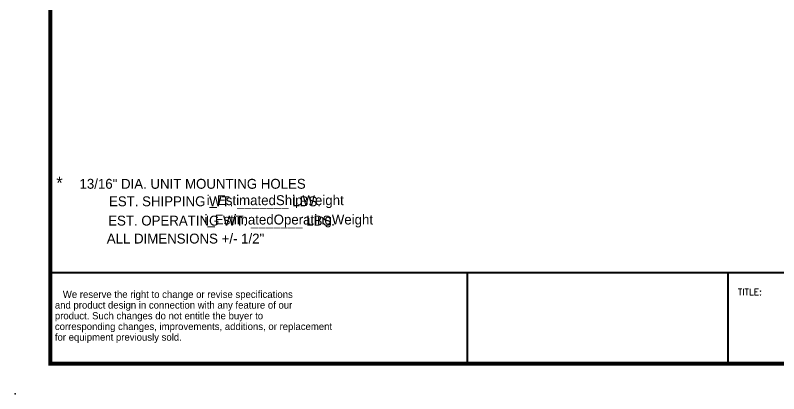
# Model space of a CAD drawing. Extents: x 6 to 271, y -23 to 146.
# Drawn here: x 5.6 to 122.8, y -22.9 to 35.3 of the extents above; entities that cross this region are included whole.
import ezdxf
from ezdxf.enums import TextEntityAlignment as Align

# ---------------------------------------------------------------- set-up
doc = ezdxf.new("R2010")
doc.units = 0
doc.header["$MEASUREMENT"] = 0
doc.layers.get('0').update_dxf_attribs({"linetype": 'CONTINUOUS'})
doc.styles.add('SIMPLEX', font='SIMPLEX')

msp = doc.modelspace()

# ---------------------------------------------------------------- linework, layer by layer
at = {"color": 7}
for p, q in [((75.00775, -18.24898), (75.00775, -4.24912)), ((115.00735, -18.24898), (115.00735, -4.24912))]:
    msp.add_line(p, q, dxfattribs=at)
for points, const_width in [([(11.00839, -18.24898), (267.00583, -18.24898), (267.00583, 141.74942), (11.00839, 141.74942), (11.00839, -18.24898)], 0.63999), ([(75.38609, -4.24912), (11.00839, -4.24912)], 0.32), ([(267.00583, -4.24912), (75.00775, -4.24912), (75.00775, -18.24898)], 0.32), ([(115.00735, -4.24912), (115.00735, -18.24898)], 0.32)]:
    msp.add_lwpolyline(points, dxfattribs=dict(at, const_width=const_width))
msp.add_point((5.62746, -22.87419), dxfattribs=at)

# ---------------------------------------------------------------- texts
for s, height, p in [('*', 1.87063, (12.41754, 8.59911)), ('EST. SHIPPING WT. _______ LBS.', 1.5199848, (36.27932, 5.94276)), ('i_EstimatedShipWeight', 1.5217292, (45.51786, 6.1088)), ('i_EstimatedOperatingWeight', 1.5199848, (47.59767, 3.13561)), ('EST. OPERATING WT. _______ LBS.', 1.5199848, (37.2886, 2.96957)), ('ALL DIMENSIONS +/- 1/2"', 1.5199848, (31.75397, 0.21106))]:
    msp.add_text(s, height=height, dxfattribs=at).set_placement(p, align=Align.CENTER)
msp.add_text('13/16" DIA. UNIT MOUNTING HOLES', height=1.5199848, dxfattribs=at).set_placement((15.48474, 8.62543))
at = {"color": 7, "lineweight": 30}
for s, p in [('   We reserve the right to change or revise specifications', (11.70445, -8.14669)), ('and product design in connection with any feature of our', (11.70445, -9.7915)), ('product. Such changes do not entitle the buyer to', (11.70445, -11.43631)), ('corresponding changes, improvements, additions, or replacement', (11.70445, -13.08111)), ('for equipment previously sold.', (11.70445, -14.72592))]:
    msp.add_text(s, height=1.0965375, dxfattribs=at).set_placement(p)
at = {"color": 7, "style": 'SIMPLEX'}
msp.add_text('TITLE:', height=0.99999, dxfattribs=at).set_placement((116.50733, -7.74909))

doc.saveas('drawing.dxf')
